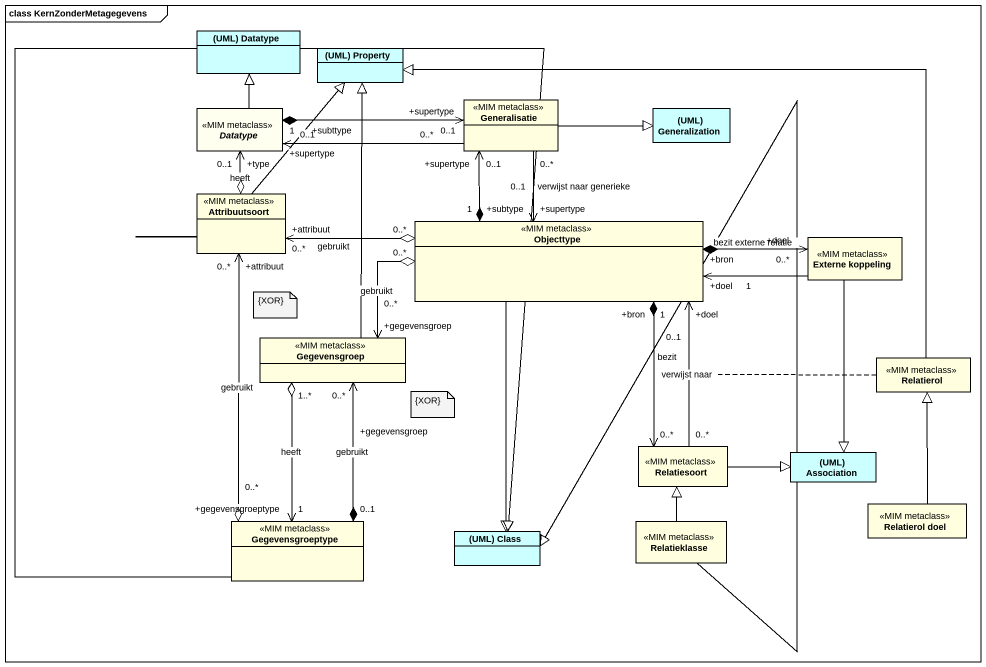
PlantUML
@startuml
mainframe class KernZonderMetagegevens
hide circle
hide empty members
class "(UML) Datatype" as UML_Datatype #CCFFFF
class "(UML) Property" as UML_Property #CCFFFF
abstract class Datatype <<MIM metaclass>> #FFFFF0
class Generalisatie <<MIM metaclass>> #FFFFE0
class "(UML) Generalization" as UML_Generalization #CCFFFF
class Attribuutsoort <<MIM metaclass>> #FFFFE0
class Objecttype <<MIM metaclass>> #FFFFE0
class "Externe koppeling" as Externe_koppeling <<MIM metaclass>> #FFFFE0
class Gegevensgroep <<MIM metaclass>> #FFFFE0
class Relatierol <<MIM metaclass>> #FFFFE0
class Relatiesoort <<MIM metaclass>> #FFFFE0
class "(UML) Association" as UML_Association #CCFFFF
class "Relatierol doel" as Relatierol_doel <<MIM metaclass>> #FFFFE0
class Gegevensgroeptype <<MIM metaclass>> #FFFFE0
class "(UML) Class" as UML_Class #CCFFFF
class Relatieklasse <<MIM metaclass>> #FFFFE0
Datatype -up-|> UML_Datatype
Generalisatie "+supertype\n0..1" <-left-* "+subttype\n1" Datatype
Generalisatie "0..*" -left-> "+supertype\n0..1" Datatype
Generalisatie -right-|> UML_Generalization
Generalisatie "0..*" --> "+supertype\n0..1" Objecttype : verwijst naar generieke
Attribuutsoort -up-|> UML_Property
Attribuutsoort o-up-> "+type\n0..1" Datatype : heeft
Attribuutsoort "+attribuut\n0..*" <-right-o "0..*" Objecttype : gebruikt
Attribuutsoort "+attribuut\n0..*" <--o "0..*" Gegevensgroeptype : gebruikt
Objecttype "+subtype\n1" *-up-> "+supertype\n0..1" Generalisatie
Objecttype "+doel\n0..1" <-- "0..*" Relatiesoort : verwijst naar
(Objecttype, Relatiesoort) .. Relatierol
Objecttype "+bron\n1" *--> "0..*" Relatiesoort : bezit
Objecttype --|> UML_Class
Externe_koppeling "+doel\n0..*" <-left-* "+bron" Objecttype : bezit externe relatie
Externe_koppeling -left-> "+doel\n1" Objecttype
Externe_koppeling --|> UML_Association
Gegevensgroep -up-|> UML_Property
Gegevensgroep "+gegevensgroep\n0..*" <-right-o "0..*" Objecttype : gebruikt
Gegevensgroep "1..*" o--> "+gegevensgroeptype\n1" Gegevensgroeptype : heeft
Relatierol -left-|> UML_Property
Relatiesoort -right-|> UML_Association
Relatierol_doel -up-|> Relatierol
Gegevensgroeptype "0..1" *-up-> "+gegevensgroep\n0..*" Gegevensgroep : gebruikt
Gegevensgroeptype -right-|> UML_Class
Relatieklasse -up-|> Relatiesoort
Relatieklasse -left-|> UML_Class
note as N1
  {XOR}
end note
note as N2
  {XOR}
end note
@enduml
